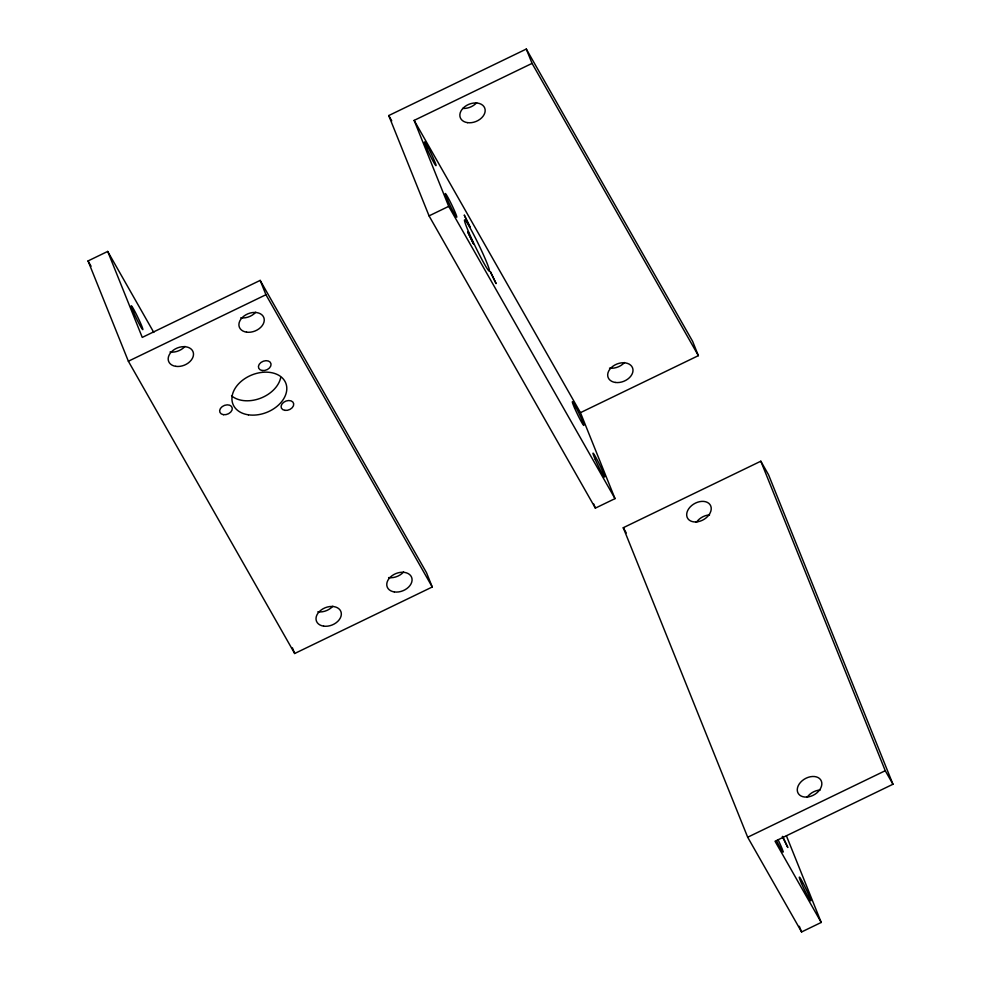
<?xml version="1.0" encoding="UTF-8"?>
<svg xmlns="http://www.w3.org/2000/svg" width="981" height="981" viewBox="0 0 981 981"><rect width="100%" height="100%" fill="white"/><g stroke="black" fill="none" stroke-linecap="round" stroke-linejoin="round"><path stroke-width="1.47" d="M107.702 251.43L142.257 337.403L260.173 280.394L426.49 572.671L432.253 586.994L294.68 653.505L128.364 361.229L88.045 260.934L107.702 251.43L153.809 332.461M388.734 115.562L526.307 49.05L692.611 341.327L698.374 355.649L580.458 412.658L615.013 498.63L595.369 508.133L429.053 215.869L388.734 115.562L391.75 120.871M615.013 498.63L448.709 206.366L414.141 120.393L532.058 63.385L526.307 49.05M128.364 361.229L265.937 294.729L260.173 280.394M429.053 215.869L448.709 206.366M623.266 527.717L760.827 461.205L768.528 474.743L892.955 784.248L775.039 841.257L821.232 922.447L801.587 931.95L747.681 837.234L623.266 527.717L626.258 532.977M747.681 837.234L885.254 770.723L760.827 461.205M782.715 836.401L787.841 847.51L782.311 836.56M532.058 63.385L698.374 355.649M885.254 770.723L892.955 784.248M414.141 120.393L580.458 412.658M265.937 294.729L432.253 586.994M88.045 260.934L91.074 266.243M786.419 835.837L821.232 922.447M799.307 926.272L801.587 931.95M593.664 503.903L595.369 508.133M292.412 647.852L294.68 653.505M778.191 839.969A13.133 0.883 64.2 0 1 783.071 852.121A13.133 0.883 64.2 0 1 776.547 840.643M807.032 797.394A13.133 9.221 -29.6 0 1 820.165 790.012M696.424 522.272A13.133 9.221 -29.6 0 1 709.557 514.89M184.98 346.416A13.133 9.295 -21.9 0 1 170.007 352.007M332.817 606.221A13.133 9.295 -21.9 0 1 317.844 611.813M403.559 572.009A13.133 9.295 -21.9 0 1 388.599 577.601M255.734 312.216A13.133 9.295 -21.9 0 1 240.762 317.807M280.738 377.403A28.449 20.147 -21.9 0 1 260.198 398.36A28.449 20.147 -21.9 0 1 231.528 395.797M624.48 362.516A13.133 9.295 -21.9 0 1 609.52 368.108M476.656 102.723A13.133 9.295 -21.9 0 1 462.713 108.425M464.332 215.231L470.046 227.052L464.332 215.231M467.692 231.859L473.406 243.68L467.692 231.859M490.365 271.7L496.067 283.521L490.365 271.7M696.056 521.953A13.133 9.221 -29.6 0 0 710.747 505.963A13.133 9.221 -29.6 0 0 690.072 507.067A13.133 9.221 -29.6 0 0 696.056 521.953M806.652 797.075A13.133 9.221 -29.6 0 0 821.355 781.084A13.133 9.221 -29.6 0 0 800.668 782.188A13.133 9.221 -29.6 0 0 806.652 797.075M801.514 883.403A13.133 0.883 64.2 0 0 810.797 900.84A13.133 0.883 64.2 0 0 802.936 882.814A13.133 0.883 64.2 0 0 801.514 883.403M175.771 366.342A13.133 9.295 -21.9 0 0 193.429 353.16A13.133 9.295 -21.9 0 0 173.33 350.205A13.133 9.295 -21.9 0 0 175.771 366.342M394.35 591.935A13.133 9.295 -21.9 0 0 412.008 578.753A13.133 9.295 -21.9 0 0 391.91 575.798A13.133 9.295 -21.9 0 0 394.35 591.935M246.525 332.142A13.133 9.295 -21.9 0 0 264.183 318.96A13.133 9.295 -21.9 0 0 244.073 315.992A13.133 9.295 -21.9 0 0 246.525 332.142M133.526 312.203A13.133 0.883 64.2 0 0 142.809 329.641A13.133 0.883 64.2 0 0 134.961 311.615A13.133 0.883 64.2 0 0 133.526 312.203M248.389 414.816A28.449 20.147 -21.9 0 0 286.636 386.256A28.449 20.147 -21.9 0 0 243.092 379.843A28.449 20.147 -21.9 0 0 248.389 414.816M284.87 410.365A6.56 4.647 -21.9 0 0 293.699 403.78A6.56 4.647 -21.9 0 0 283.656 402.296A6.56 4.647 -21.9 0 0 284.87 410.365M262.209 370.524A6.56 4.647 -21.9 0 0 271.038 363.939A6.56 4.647 -21.9 0 0 260.983 362.455A6.56 4.647 -21.9 0 0 262.209 370.524M223.423 414.681A6.56 4.647 -21.9 0 0 232.252 408.084A6.56 4.647 -21.9 0 0 222.209 406.612A6.56 4.647 -21.9 0 0 223.423 414.681M323.607 626.136A13.133 9.295 -21.9 0 0 341.265 612.966A13.133 9.295 -21.9 0 0 321.167 609.998A13.133 9.295 -21.9 0 0 323.607 626.136M426.735 148.205A13.133 0.883 64.2 0 0 436.005 165.642A13.133 0.883 64.2 0 0 428.157 147.616A13.133 0.883 64.2 0 0 426.735 148.205M574.559 407.998A13.133 0.883 64.2 0 0 583.842 425.435A13.133 0.883 64.2 0 0 575.982 407.409A13.133 0.883 64.2 0 0 574.559 407.998M595.295 459.586A13.133 0.883 64.2 0 0 604.578 477.024A13.133 0.883 64.2 0 0 596.73 458.998A13.133 0.883 64.2 0 0 595.295 459.586M447.471 199.793A13.133 0.883 64.2 0 0 456.741 217.23A13.133 0.883 64.2 0 0 448.893 199.204A13.133 0.883 64.2 0 0 447.471 199.793M469.249 233.343A28.449 1.925 64.2 0 0 489.36 271.124A28.449 1.925 64.2 0 0 472.339 232.068A28.449 1.925 64.2 0 0 469.249 233.343M467.447 122.637A13.133 9.295 -21.9 0 0 485.105 109.467A13.133 9.295 -21.9 0 0 465.006 106.5A13.133 9.295 -21.9 0 0 467.447 122.637M615.283 382.443A13.133 9.295 -21.9 0 0 632.929 369.261A13.133 9.295 -21.9 0 0 612.831 366.305A13.133 9.295 -21.9 0 0 615.283 382.443"/></g></svg>
